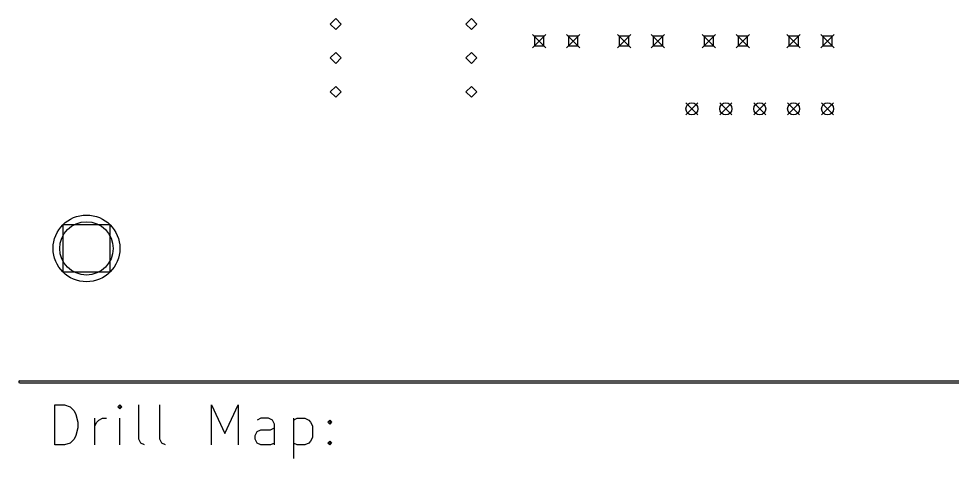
# Model space of a CAD drawing. Extents: x 45 to 193, y -202 to -40.
# Drawn here: x 49.9 to 119.8, y -155.7 to -122.8 of the extents above; entities that cross this region are included whole.
import ezdxf

# ---------------------------------------------------------------- set-up
doc = ezdxf.new("R2010")
doc.units = 0
doc.header["$MEASUREMENT"] = 0
doc.layers.add('BLACK', color=7, linetype='CONTINUOUS')

msp = doc.modelspace()

# ---------------------------------------------------------------- linework, layer by layer
at = {"layer": 'Black'}
for p, q in [((73.66, -122.784), (73.2536, -123.19)), ((74.0664, -123.19), (73.66, -122.784)), ((83.82, -122.784), (83.4136, -123.19)), ((84.2264, -123.19), (83.82, -122.784)), ((73.2536, -123.19), (73.66, -123.596)), ((73.66, -123.596), (74.0664, -123.19)), ((83.4136, -123.19), (83.82, -123.596)), ((83.82, -123.596), (84.2264, -123.19)), ((88.3996, -123.96), (89.4004, -124.96)), ((89.4004, -123.96), (88.3996, -124.96)), ((89.2538, -124.106), (88.5462, -124.106)), ((88.5462, -124.106), (88.5462, -124.814)), ((89.2538, -124.814), (89.2538, -124.106)), ((90.9396, -123.96), (91.9404, -124.96)), ((91.9404, -123.96), (90.9396, -124.96)), ((91.7938, -124.106), (91.0862, -124.106)), ((91.0862, -124.106), (91.0862, -124.814)), ((91.7938, -124.814), (91.7938, -124.106)), ((94.7496, -123.96), (95.7504, -124.96)), ((95.7504, -123.96), (94.7496, -124.96)), ((95.6038, -124.106), (94.8962, -124.106)), ((94.8962, -124.106), (94.8962, -124.814)), ((95.6038, -124.814), (95.6038, -124.106)), ((97.2896, -123.96), (98.2904, -124.96)), ((98.2904, -123.96), (97.2896, -124.96)), ((98.1438, -124.106), (97.4362, -124.106)), ((97.4362, -124.106), (97.4362, -124.814)), ((98.1438, -124.814), (98.1438, -124.106)), ((101.1, -123.96), (102.1, -124.96)), ((102.1, -123.96), (101.1, -124.96)), ((101.954, -124.106), (101.246, -124.106)), ((101.246, -124.106), (101.246, -124.814)), ((101.954, -124.814), (101.954, -124.106)), ((103.64, -123.96), (104.64, -124.96)), ((104.64, -123.96), (103.64, -124.96)), ((104.494, -124.106), (103.786, -124.106)), ((103.786, -124.106), (103.786, -124.814)), ((104.494, -124.814), (104.494, -124.106)), ((107.45, -123.96), (108.45, -124.96)), ((108.45, -123.96), (107.45, -124.96)), ((108.304, -124.106), (107.596, -124.106)), ((107.596, -124.106), (107.596, -124.814)), ((108.304, -124.814), (108.304, -124.106)), ((109.99, -123.96), (110.99, -124.96)), ((110.99, -123.96), (109.99, -124.96)), ((110.844, -124.106), (110.136, -124.106)), ((110.136, -124.106), (110.136, -124.814)), ((110.844, -124.814), (110.844, -124.106)), ((88.5462, -124.814), (89.2538, -124.814)), ((91.0862, -124.814), (91.7938, -124.814)), ((94.8962, -124.814), (95.6038, -124.814)), ((97.4362, -124.814), (98.1438, -124.814)), ((101.246, -124.814), (101.954, -124.814)), ((103.786, -124.814), (104.494, -124.814)), ((107.596, -124.814), (108.304, -124.814)), ((110.136, -124.814), (110.844, -124.814)), ((73.66, -125.324), (73.2536, -125.73)), ((73.2536, -125.73), (73.66, -126.136)), ((74.0664, -125.73), (73.66, -125.324)), ((73.66, -126.136), (74.0664, -125.73)), ((83.82, -125.324), (83.4136, -125.73)), ((83.4136, -125.73), (83.82, -126.136)), ((84.2264, -125.73), (83.82, -125.324)), ((83.82, -126.136), (84.2264, -125.73)), ((73.66, -127.864), (73.2536, -128.27)), ((74.0664, -128.27), (73.66, -127.864)), ((83.82, -127.864), (83.4136, -128.27)), ((84.2264, -128.27), (83.82, -127.864)), ((73.2536, -128.27), (73.66, -128.676)), ((73.66, -128.676), (74.0664, -128.27)), ((83.4136, -128.27), (83.82, -128.676)), ((83.82, -128.676), (84.2264, -128.27)), ((99.88, -129.09), (100.78, -129.99)), ((100.78, -129.09), (99.88, -129.99)), ((102.42, -129.09), (103.32, -129.99)), ((103.32, -129.09), (102.42, -129.99)), ((104.96, -129.09), (105.86, -129.99)), ((105.86, -129.09), (104.96, -129.99)), ((107.5, -129.09), (108.4, -129.99)), ((108.4, -129.09), (107.5, -129.99)), ((110.04, -129.09), (110.94, -129.99)), ((110.94, -129.09), (110.04, -129.99)), ((56.7678, -138.232), (53.2322, -138.232)), ((53.2322, -138.232), (53.2322, -141.768)), ((56.7678, -141.768), (56.7678, -138.232)), ((53.2322, -141.768), (56.7678, -141.768)), ((50, -149.925), (192.5, -149.925)), ((50, -150.075), (192.5, -150.075)), ((52.6393, -154.732), (52.6393, -151.732)), ((52.6393, -151.732), (53.3536, -151.732)), ((53.3536, -151.732), (53.7821, -151.875)), ((53.7821, -151.875), (54.0679, -152.161)), ((54.0679, -152.161), (54.2107, -152.446)), ((57.4964, -151.732), (57.3536, -151.875)), ((57.3536, -151.875), (57.4964, -152.018)), ((57.6393, -151.875), (57.4964, -151.732)), ((57.4964, -151.732), (57.4964, -152.018)), ((57.4964, -152.018), (57.6393, -151.875)), ((58.925, -154.304), (58.925, -151.732)), ((60.4964, -154.304), (60.4964, -151.732)), ((64.3536, -154.732), (64.3536, -151.732)), ((64.3536, -151.732), (65.3536, -153.875)), ((65.3536, -153.875), (66.3536, -151.732)), ((66.3536, -151.732), (66.3536, -154.732)), ((54.2107, -152.446), (54.3536, -153.018)), ((54.3536, -153.018), (54.3536, -153.446)), ((55.6393, -154.732), (55.6393, -152.732)), ((55.6393, -153.304), (55.7821, -153.018)), ((55.7821, -153.018), (55.925, -152.875)), ((55.925, -152.875), (56.2107, -152.732)), ((56.2107, -152.732), (56.4964, -152.732)), ((57.4964, -154.732), (57.4964, -152.732)), ((68.0679, -152.732), (67.7821, -152.875)), ((68.6393, -152.732), (68.0679, -152.732)), ((68.925, -152.875), (68.6393, -152.732)), ((69.0679, -153.161), (68.925, -152.875)), ((70.4964, -152.732), (70.4964, -155.732)), ((70.4964, -152.875), (70.7821, -152.732)), ((70.7821, -152.732), (71.3536, -152.732)), ((71.3536, -152.732), (71.6393, -152.875)), ((71.6393, -152.875), (71.7821, -153.018)), ((71.7821, -153.018), (71.925, -153.304)), ((73.0679, -153.018), (73.2107, -152.875)), ((73.2107, -153.161), (73.0679, -153.018)), ((73.2107, -152.875), (73.3536, -153.018)), ((73.2107, -152.875), (73.2107, -153.161)), ((73.3536, -153.018), (73.2107, -153.161)), ((54.3536, -153.446), (54.2107, -154.018)), ((67.6393, -154.018), (67.7821, -153.732)), ((67.7821, -153.732), (68.0679, -153.589)), ((68.0679, -153.589), (68.7821, -153.589)), ((68.7821, -153.589), (69.0679, -153.446)), ((69.0679, -154.732), (69.0679, -153.161)), ((71.925, -153.304), (71.925, -154.161)), ((54.0679, -154.304), (53.7821, -154.589)), ((54.2107, -154.018), (54.0679, -154.304)), ((59.0679, -154.589), (58.925, -154.304)), ((60.6393, -154.589), (60.4964, -154.304)), ((67.6393, -154.304), (67.6393, -154.018)), ((67.7821, -154.589), (67.6393, -154.304)), ((71.7821, -154.446), (71.6393, -154.589)), ((71.925, -154.161), (71.7821, -154.446)), ((73.0679, -154.589), (73.2107, -154.446)), ((73.2107, -154.446), (73.3536, -154.589)), ((73.2107, -154.446), (73.2107, -154.732)), ((53.3536, -154.732), (52.6393, -154.732)), ((53.7821, -154.589), (53.3536, -154.732)), ((59.3536, -154.732), (59.0679, -154.589)), ((60.925, -154.732), (60.6393, -154.589)), ((68.0679, -154.732), (67.7821, -154.589)), ((68.7821, -154.732), (68.0679, -154.732)), ((69.0679, -154.589), (68.7821, -154.732)), ((70.7821, -154.732), (70.4964, -154.589)), ((71.3536, -154.732), (70.7821, -154.732)), ((71.6393, -154.589), (71.3536, -154.732)), ((73.2107, -154.732), (73.0679, -154.589)), ((73.3536, -154.589), (73.2107, -154.732))]:
    msp.add_line(p, q, dxfattribs=at)
for centre, radius in [((100.33, -129.54), 0.45), ((102.87, -129.54), 0.45), ((105.41, -129.54), 0.45), ((107.95, -129.54), 0.45), ((110.49, -129.54), 0.45), ((55, -140), 2.5), ((55, -140), 2)]:
    msp.add_circle(centre, radius, dxfattribs=at)
msp.add_arc((50, -150), 0.075, 90, 270, dxfattribs=at)

doc.saveas('drawing.dxf')
